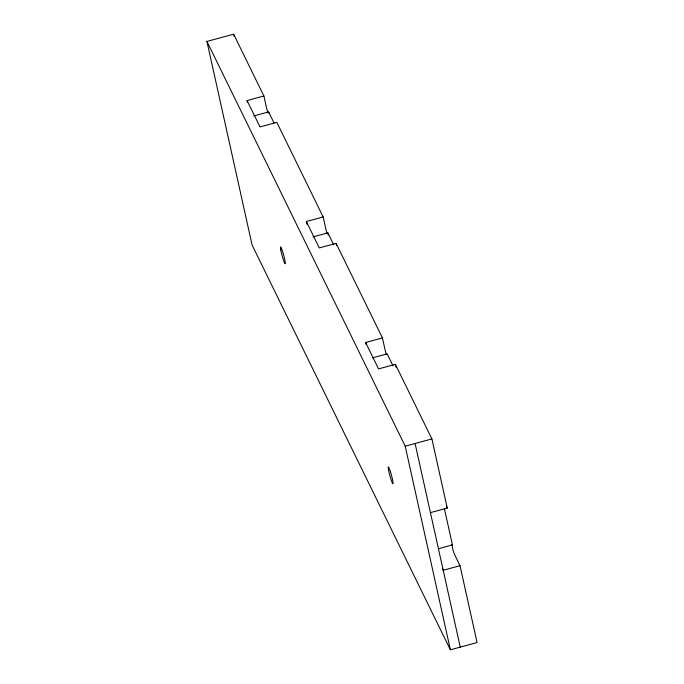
<?xml version="1.0" encoding="UTF-8"?>
<svg xmlns="http://www.w3.org/2000/svg" width="684" height="684" viewBox="0 0 684 684"><rect width="100%" height="100%" fill="white"/><g stroke="black" fill="none" stroke-linecap="round" stroke-linejoin="round"><path stroke-width="1.03" d="M444.361 508.58L452.423 544.926A5.472 0.522 74.8 0 0 452.406 547.525A5.472 0.522 74.8 0 0 454.552 554.527L460.024 565.702L477.073 642.533L450.38 649.8L252.097 245.043L206.927 41.433L233.637 34.2L263.904 95.999L266.461 107.525A5.472 0.522 74.8 0 0 267.923 112.783M247.514 102.472L247.086 100.557L263.904 95.999M253.773 115.938L268.615 111.919L274.053 123.017M306.979 224.395L306.346 221.513L323.164 216.956L325.721 228.482A5.472 0.522 74.8 0 0 327.183 233.74M313.033 236.903L327.875 232.876L333.775 244.923M386.451 354.722A5.472 0.522 74.8 0 1 384.989 349.464L382.433 337.939L336.092 243.35L319.274 247.907L306.346 221.513M366.043 344.42L365.615 342.496L382.433 337.939M372.301 357.886L387.144 353.867L393.043 365.906M430.424 512.632L447.242 508.075L431.903 438.923L395.369 364.341L378.543 368.898L365.615 342.496M206.927 41.433L405.219 446.19L431.903 438.923M438.572 548.679L452.423 544.926M460.024 565.702L443.206 570.259L442.291 568.395M323.164 216.956L276.823 122.368L260.006 126.925L247.086 100.557M446.336 506.211L447.242 508.075M415.085 443.48L460.246 647.09M395.369 364.341L396.002 367.222M405.219 446.19L450.38 649.8M336.092 243.35L336.519 245.274M233.637 34.2L234.09 36.261M327.875 232.876A5.472 0.522 74.8 0 1 328.26 234.988M268.615 111.919A5.472 0.522 74.8 0 1 268.855 113.091M388.521 469.882A8.755 0.829 74.8 0 0 392.719 483.605A8.755 0.829 74.8 0 0 390.641 472.328A8.755 0.829 74.8 0 0 388.521 469.882M280.756 249.908A8.755 0.829 74.8 0 0 284.954 263.631A8.755 0.829 74.8 0 0 282.877 252.353A8.755 0.829 74.8 0 0 280.756 249.908"/></g></svg>
